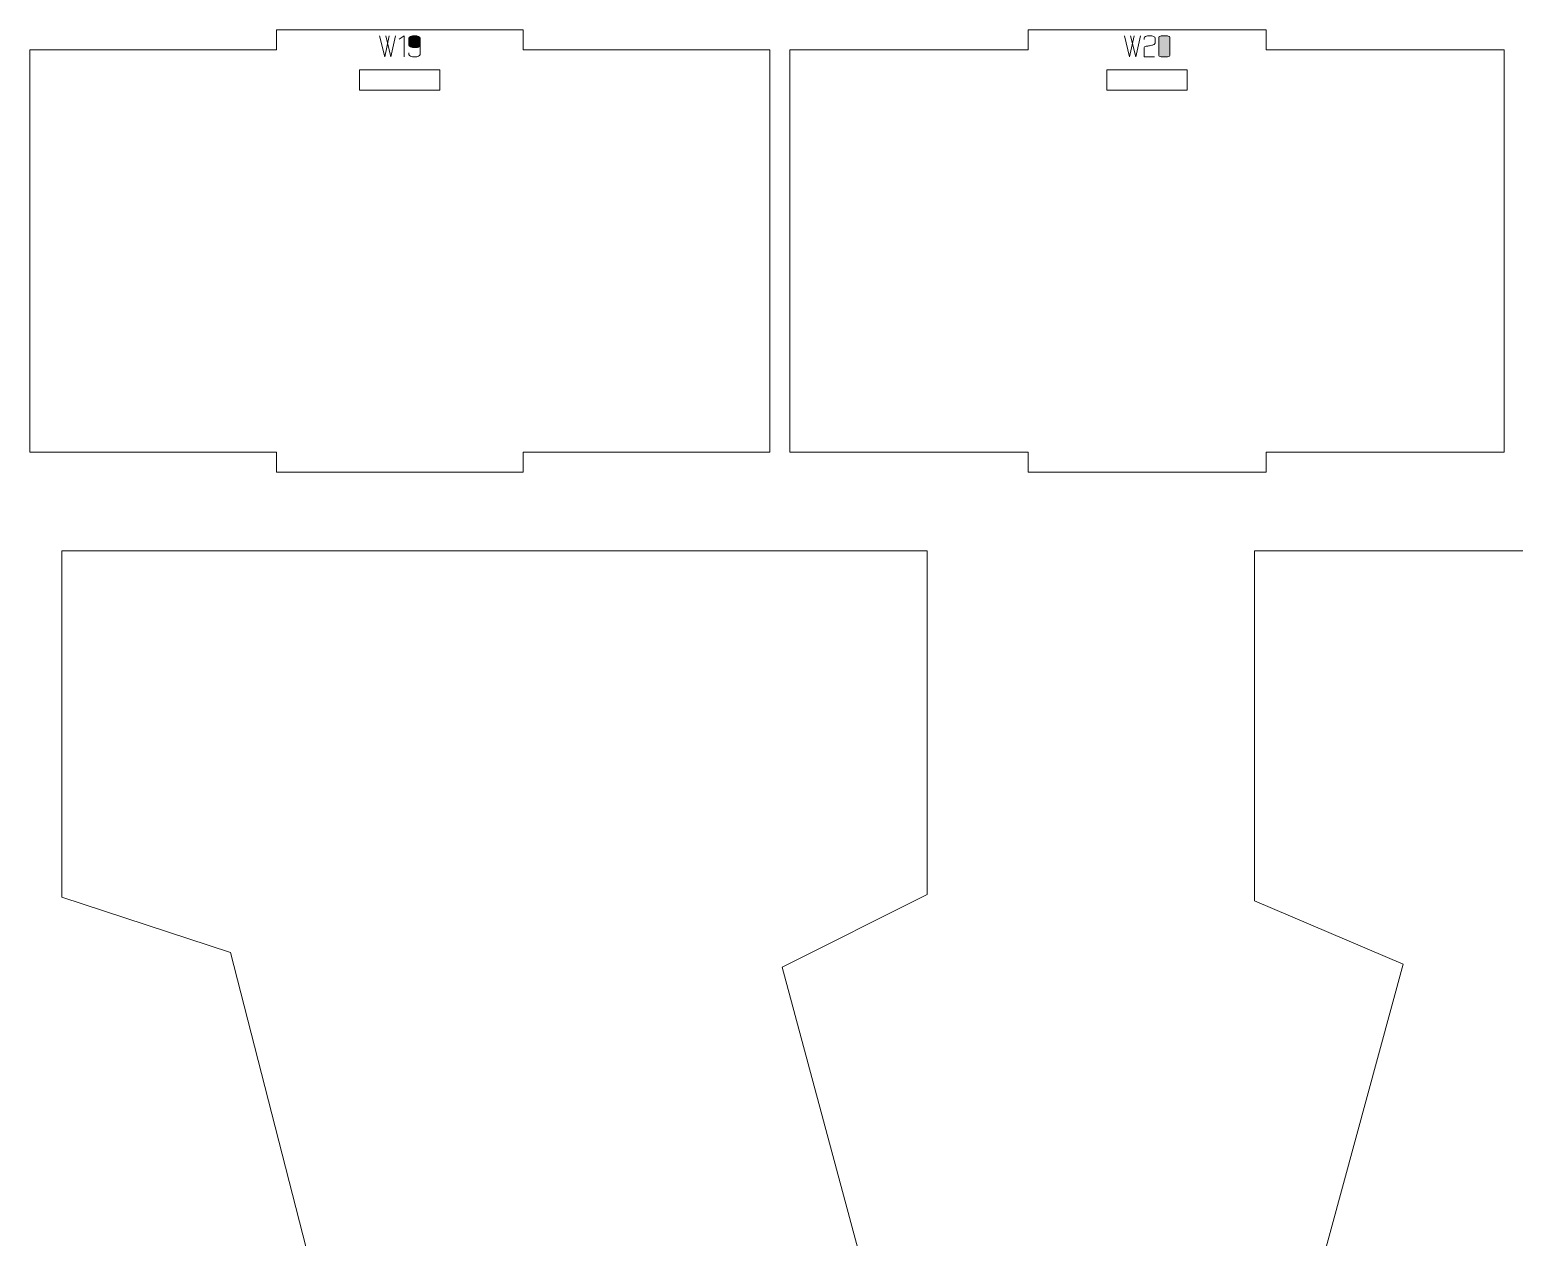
# Model space of a CAD drawing. Header units: centimetres. Extents: x -250 to 250, y -508 to 508.
# Drawn here: x 161.97 to 184.11, y -280.19 to -262.18 of the extents above; entities that cross this region are included whole.
import ezdxf

# ---------------------------------------------------------------- set-up
doc = ezdxf.new("R2010")
doc.units = ezdxf.units.CM
doc.header["$MEASUREMENT"] = 0
doc.layers.add('Capa 1', color=7, linetype='Continuous')

msp = doc.modelspace()

# ---------------------------------------------------------------- hatches: boundary and pattern name
at = {"layer": 'Capa 1', "true_color": 0x3e4095}
h = msp.add_hatch(color=175, dxfattribs=at)
edge = h.paths.add_edge_path()
edge.add_spline(control_points=[(167.18362, -262.27018), (167.18362, -262.27018), (167.26158, -262.58662), (167.26158, -262.58662), (167.26158, -262.58662), (167.32992, -262.27018), (167.32992, -262.27018), (167.32992, -262.27018), (167.32992, -262.27018), (167.32992, -262.27018), (167.32992, -262.27018), (167.26158, -262.58662), (167.26158, -262.58662), (167.26158, -262.58662), (167.18362, -262.27018), (167.18362, -262.27018)], knot_values=[0, 0, 0, 0, 0.2, 0.2, 0.2, 0.4, 0.4, 0.4, 0.6, 0.6, 0.6, 0.8, 0.8, 0.8, 1, 1, 1, 1], degree=3, periodic=1)
h = msp.add_hatch(color=175, dxfattribs=at)
edge = h.paths.add_edge_path()
edge.add_spline(control_points=[(167.27718, -262.27018), (167.27718, -262.27018), (167.35514, -262.58662), (167.35514, -262.58662), (167.35514, -262.58662), (167.42347, -262.27018), (167.42347, -262.27018), (167.42347, -262.27018), (167.42347, -262.27018), (167.42347, -262.27018), (167.42347, -262.27018), (167.35514, -262.58662), (167.35514, -262.58662), (167.35514, -262.58662), (167.27718, -262.27018), (167.27718, -262.27018)], knot_values=[0, 0, 0, 0, 0.2, 0.2, 0.2, 0.4, 0.4, 0.4, 0.6, 0.6, 0.6, 0.8, 0.8, 0.8, 1, 1, 1, 1], degree=3, periodic=1)
h = msp.add_hatch(color=175, dxfattribs=at)
edge = h.paths.add_edge_path()
edge.add_spline(control_points=[(167.55326, -262.26972), (167.55326, -262.26972), (167.47713, -262.32246), (167.47713, -262.32246), (167.47713, -262.32246), (167.55326, -262.26972), (167.55326, -262.26972), (167.55326, -262.26972), (167.55326, -262.58662), (167.55326, -262.58662), (167.55326, -262.58662), (167.55326, -262.26972), (167.55326, -262.26972)], knot_values=[0, 0, 0, 0, 0.25, 0.25, 0.25, 0.5, 0.5, 0.5, 0.75, 0.75, 0.75, 1, 1, 1, 1], degree=3, periodic=1)
h = msp.add_hatch(color=175, dxfattribs=at)
edge = h.paths.add_edge_path()
edge.add_spline(control_points=[(167.62389, -262.41281), (167.62389, -262.42259), (167.63176, -262.43092), (167.64751, -262.4378), (167.66325, -262.44468), (167.6829, -262.44812), (167.70644, -262.44812), (167.72968, -262.44873), (167.74924, -262.4459), (167.76514, -262.43964), (167.78104, -262.43337), (167.78899, -262.42442), (167.78899, -262.41281), (167.78899, -262.41281), (167.78899, -262.30549), (167.78899, -262.30549), (167.78899, -262.29571), (167.78112, -262.28738), (167.76537, -262.2805), (167.74963, -262.27362), (167.72998, -262.27018), (167.70644, -262.27018), (167.6829, -262.27018), (167.66325, -262.27362), (167.64751, -262.2805), (167.63176, -262.28738), (167.62389, -262.29571), (167.62389, -262.30549), (167.62389, -262.30549), (167.62389, -262.41281), (167.62389, -262.41281)], knot_values=[0, 0, 0, 0, 0.1, 0.1, 0.1, 0.2, 0.2, 0.2, 0.3, 0.3, 0.3, 0.4, 0.4, 0.4, 0.5, 0.5, 0.5, 0.6, 0.6, 0.6, 0.7, 0.7, 0.7, 0.8, 0.8, 0.8, 0.9, 0.9, 0.9, 1, 1, 1, 1], degree=3, periodic=1)
h = msp.add_hatch(color=175, dxfattribs=at)
edge = h.paths.add_edge_path()
edge.add_spline(control_points=[(167.70644, -262.58662), (167.6829, -262.58662), (167.66325, -262.58318), (167.64751, -262.5763), (167.63176, -262.56942), (167.62389, -262.56109), (167.62389, -262.55131), (167.62389, -262.55131), (167.62389, -262.52608), (167.62389, -262.52608), (167.62389, -262.52608), (167.62389, -262.55131), (167.62389, -262.55131), (167.62389, -262.56109), (167.63176, -262.56942), (167.64751, -262.5763), (167.66325, -262.58318), (167.6829, -262.58662), (167.70644, -262.58662), (167.72998, -262.58662), (167.74963, -262.58318), (167.76537, -262.5763), (167.78112, -262.56942), (167.78899, -262.56109), (167.78899, -262.55131), (167.78899, -262.55131), (167.78899, -262.41281), (167.78899, -262.41281), (167.78899, -262.42442), (167.78104, -262.43337), (167.76514, -262.43964), (167.74924, -262.4459), (167.72968, -262.44873), (167.70644, -262.44812), (167.6829, -262.44812), (167.66325, -262.44468), (167.64751, -262.4378), (167.63176, -262.43092), (167.62389, -262.42259), (167.62389, -262.41281), (167.62389, -262.41281), (167.62389, -262.30549), (167.62389, -262.30549), (167.62389, -262.29571), (167.63176, -262.28738), (167.64751, -262.2805), (167.66325, -262.27362), (167.6829, -262.27018), (167.70644, -262.27018), (167.72998, -262.27018), (167.74963, -262.27362), (167.76537, -262.2805), (167.78112, -262.28738), (167.78899, -262.29571), (167.78899, -262.30549), (167.78899, -262.30549), (167.78899, -262.41281), (167.78899, -262.41281), (167.78899, -262.41281), (167.78899, -262.55131), (167.78899, -262.55131), (167.78899, -262.56109), (167.78112, -262.56942), (167.76537, -262.5763), (167.74963, -262.58318), (167.72998, -262.58662), (167.70644, -262.58662)], knot_values=[0, 0, 0, 0, 0.04545455, 0.04545455, 0.04545455, 0.09090909, 0.09090909, 0.09090909, 0.13636364, 0.13636364, 0.13636364, 0.18181818, 0.18181818, 0.18181818, 0.22727273, 0.22727273, 0.22727273, 0.27272727, 0.27272727, 0.27272727, 0.31818182, 0.31818182, 0.31818182, 0.36363636, 0.36363636, 0.36363636, 0.40909091, 0.40909091, 0.40909091, 0.45454545, 0.45454545, 0.45454545, 0.5, 0.5, 0.5, 0.54545455, 0.54545455, 0.54545455, 0.59090909, 0.59090909, 0.59090909, 0.63636364, 0.63636364, 0.63636364, 0.68181818, 0.68181818, 0.68181818, 0.72727273, 0.72727273, 0.72727273, 0.77272727, 0.77272727, 0.77272727, 0.81818182, 0.81818182, 0.81818182, 0.86363636, 0.86363636, 0.86363636, 0.90909091, 0.90909091, 0.90909091, 0.95454545, 0.95454545, 0.95454545, 1, 1, 1, 1], degree=3, periodic=1)
h = msp.add_hatch(color=175, dxfattribs=at)
edge = h.paths.add_edge_path()
edge.add_spline(control_points=[(178.29523, -262.27018), (178.29523, -262.27018), (178.37319, -262.58662), (178.37319, -262.58662), (178.37319, -262.58662), (178.44153, -262.27018), (178.44153, -262.27018), (178.44153, -262.27018), (178.44153, -262.27018), (178.44153, -262.27018), (178.44153, -262.27018), (178.37319, -262.58662), (178.37319, -262.58662), (178.37319, -262.58662), (178.29523, -262.27018), (178.29523, -262.27018)], knot_values=[0, 0, 0, 0, 0.2, 0.2, 0.2, 0.4, 0.4, 0.4, 0.6, 0.6, 0.6, 0.8, 0.8, 0.8, 1, 1, 1, 1], degree=3, periodic=1)
h = msp.add_hatch(color=175, dxfattribs=at)
edge = h.paths.add_edge_path()
edge.add_spline(control_points=[(178.38879, -262.27018), (178.38879, -262.27018), (178.46675, -262.58662), (178.46675, -262.58662), (178.46675, -262.58662), (178.53508, -262.27018), (178.53508, -262.27018), (178.53508, -262.27018), (178.53508, -262.27018), (178.53508, -262.27018), (178.53508, -262.27018), (178.46675, -262.58662), (178.46675, -262.58662), (178.46675, -262.58662), (178.38879, -262.27018), (178.38879, -262.27018)], knot_values=[0, 0, 0, 0, 0.2, 0.2, 0.2, 0.4, 0.4, 0.4, 0.6, 0.6, 0.6, 0.8, 0.8, 0.8, 1, 1, 1, 1], degree=3, periodic=1)
h = msp.add_hatch(color=175, dxfattribs=at)
edge = h.paths.add_edge_path()
edge.add_spline(control_points=[(178.58828, -262.58662), (178.58828, -262.58662), (178.58828, -262.45408), (178.58828, -262.45408), (178.5892, -262.44216), (178.60005, -262.43299), (178.62084, -262.42657), (178.6294, -262.42595), (178.63758, -262.42496), (178.64538, -262.42358), (178.65317, -262.42221), (178.66105, -262.42076), (178.669, -262.41923), (178.68367, -262.41678), (178.69491, -262.41479), (178.7027, -262.41327), (178.7105, -262.41174), (178.71807, -262.40975), (178.72541, -262.4073), (178.74436, -262.40027), (178.75384, -262.39125), (178.75384, -262.38025), (178.75384, -262.38025), (178.75384, -262.30549), (178.75384, -262.30549), (178.75384, -262.29571), (178.74597, -262.28738), (178.73022, -262.2805), (178.71448, -262.27362), (178.69483, -262.27018), (178.67129, -262.27018), (178.64775, -262.27018), (178.6281, -262.27362), (178.61236, -262.2805), (178.59661, -262.28738), (178.58874, -262.29571), (178.58874, -262.30549), (178.58874, -262.30549), (178.58874, -262.32796), (178.58874, -262.32796), (178.58874, -262.32796), (178.58874, -262.30549), (178.58874, -262.30549), (178.58874, -262.29571), (178.59661, -262.28738), (178.61236, -262.2805), (178.6281, -262.27362), (178.64775, -262.27018), (178.67129, -262.27018), (178.69483, -262.27018), (178.71448, -262.27362), (178.73022, -262.2805), (178.74597, -262.28738), (178.75384, -262.29571), (178.75384, -262.30549), (178.75384, -262.30549), (178.75384, -262.38025), (178.75384, -262.38025), (178.75384, -262.39125), (178.74436, -262.40027), (178.72541, -262.4073), (178.71807, -262.40975), (178.7105, -262.41174), (178.7027, -262.41327), (178.69491, -262.41479), (178.68367, -262.41678), (178.669, -262.41923), (178.66105, -262.42076), (178.65317, -262.42221), (178.64538, -262.42358), (178.63758, -262.42496), (178.6294, -262.42595), (178.62084, -262.42657), (178.60005, -262.43299), (178.5892, -262.44216), (178.58828, -262.45408), (178.58828, -262.45408), (178.58828, -262.58662), (178.58828, -262.58662), (178.58828, -262.58662), (178.74513, -262.58662), (178.74513, -262.58662), (178.74513, -262.58662), (178.58828, -262.58662), (178.58828, -262.58662)], knot_values=[0, 0, 0, 0, 0.03571429, 0.03571429, 0.03571429, 0.07142857, 0.07142857, 0.07142857, 0.10714286, 0.10714286, 0.10714286, 0.14285714, 0.14285714, 0.14285714, 0.17857143, 0.17857143, 0.17857143, 0.21428571, 0.21428571, 0.21428571, 0.25, 0.25, 0.25, 0.28571429, 0.28571429, 0.28571429, 0.32142857, 0.32142857, 0.32142857, 0.35714286, 0.35714286, 0.35714286, 0.39285714, 0.39285714, 0.39285714, 0.42857143, 0.42857143, 0.42857143, 0.46428571, 0.46428571, 0.46428571, 0.5, 0.5, 0.5, 0.53571429, 0.53571429, 0.53571429, 0.57142857, 0.57142857, 0.57142857, 0.60714286, 0.60714286, 0.60714286, 0.64285714, 0.64285714, 0.64285714, 0.67857143, 0.67857143, 0.67857143, 0.71428571, 0.71428571, 0.71428571, 0.75, 0.75, 0.75, 0.78571429, 0.78571429, 0.78571429, 0.82142857, 0.82142857, 0.82142857, 0.85714286, 0.85714286, 0.85714286, 0.89285714, 0.89285714, 0.89285714, 0.92857143, 0.92857143, 0.92857143, 0.96428571, 0.96428571, 0.96428571, 1, 1, 1, 1], degree=3, periodic=1)
h = msp.add_hatch(color=175, dxfattribs=at)
edge = h.paths.add_edge_path()
edge.add_spline(control_points=[(178.80887, -262.56277), (178.80887, -262.57256), (178.81674, -262.57898), (178.83249, -262.58203), (178.84823, -262.58509), (178.86788, -262.58662), (178.89142, -262.58662), (178.91496, -262.58662), (178.93461, -262.58509), (178.95035, -262.58203), (178.9661, -262.57898), (178.97397, -262.57256), (178.97397, -262.56277), (178.97397, -262.56277), (178.97397, -262.29449), (178.97397, -262.29449), (178.97397, -262.2847), (178.9661, -262.2782), (178.95035, -262.27499), (178.93461, -262.27178), (178.91496, -262.27018), (178.89142, -262.27018), (178.86788, -262.27018), (178.84823, -262.27178), (178.83249, -262.27499), (178.81674, -262.2782), (178.80887, -262.2847), (178.80887, -262.29449), (178.80887, -262.29449), (178.80887, -262.56277), (178.80887, -262.56277)], knot_values=[0, 0, 0, 0, 0.1, 0.1, 0.1, 0.2, 0.2, 0.2, 0.3, 0.3, 0.3, 0.4, 0.4, 0.4, 0.5, 0.5, 0.5, 0.6, 0.6, 0.6, 0.7, 0.7, 0.7, 0.8, 0.8, 0.8, 0.9, 0.9, 0.9, 1, 1, 1, 1], degree=3, periodic=1)
h = msp.add_hatch(color=175, dxfattribs=at)
edge = h.paths.add_edge_path()
edge.add_spline(control_points=[(178.97397, -262.56277), (178.97397, -262.57256), (178.9661, -262.57898), (178.95035, -262.58203), (178.93461, -262.58509), (178.91496, -262.58662), (178.89142, -262.58662), (178.86788, -262.58662), (178.84823, -262.58509), (178.83249, -262.58203), (178.81674, -262.57898), (178.80887, -262.57256), (178.80887, -262.56277), (178.80887, -262.56277), (178.80887, -262.29449), (178.80887, -262.29449), (178.80887, -262.2847), (178.81674, -262.2782), (178.83249, -262.27499), (178.84823, -262.27178), (178.86788, -262.27018), (178.89142, -262.27018), (178.91496, -262.27018), (178.93461, -262.27178), (178.95035, -262.27499), (178.9661, -262.2782), (178.97397, -262.2847), (178.97397, -262.29449), (178.97397, -262.29449), (178.97397, -262.56277), (178.97397, -262.56277)], knot_values=[0, 0, 0, 0, 0.1, 0.1, 0.1, 0.2, 0.2, 0.2, 0.3, 0.3, 0.3, 0.4, 0.4, 0.4, 0.5, 0.5, 0.5, 0.6, 0.6, 0.6, 0.7, 0.7, 0.7, 0.8, 0.8, 0.8, 0.9, 0.9, 0.9, 1, 1, 1, 1], degree=3, periodic=1)

# ---------------------------------------------------------------- linework, layer by layer
at = {"layer": 'Capa 1', "color": 240, "lineweight": 20}
for points, knots in [([(161.9657, -262.48022), (161.9657, -262.48022), (161.9657, -268.48022), (161.9657, -268.48022), (161.9657, -268.48022), (165.6461, -268.48022), (165.6461, -268.48022), (165.6461, -268.48022), (165.6461, -268.78022), (165.6461, -268.78022), (165.6461, -268.78022), (169.3265, -268.78022), (169.3265, -268.78022), (169.3265, -268.78022), (169.3265, -268.48022), (169.3265, -268.48022), (169.3265, -268.48022), (173.0069, -268.48022), (173.0069, -268.48022), (173.0069, -268.48022), (173.0069, -262.48022), (173.0069, -262.48022), (173.0069, -262.48022), (169.3265, -262.48022), (169.3265, -262.48022), (169.3265, -262.48022), (169.3265, -262.18022), (169.3265, -262.18022), (169.3265, -262.18022), (165.6461, -262.18022), (165.6461, -262.18022), (165.6461, -262.18022), (165.6461, -262.48022), (165.6461, -262.48022), (165.6461, -262.48022), (161.9657, -262.48022), (161.9657, -262.48022)], [0, 0, 0, 0, 0.08333333, 0.08333333, 0.08333333, 0.16666667, 0.16666667, 0.16666667, 0.25, 0.25, 0.25, 0.33333333, 0.33333333, 0.33333333, 0.41666667, 0.41666667, 0.41666667, 0.5, 0.5, 0.5, 0.58333333, 0.58333333, 0.58333333, 0.66666667, 0.66666667, 0.66666667, 0.75, 0.75, 0.75, 0.83333333, 0.83333333, 0.83333333, 0.91666667, 0.91666667, 0.91666667, 1, 1, 1, 1]), ([(173.3069, -262.48022), (173.3069, -262.48022), (173.3069, -268.48022), (173.3069, -268.48022), (173.3069, -268.48022), (176.8587, -268.48022), (176.8587, -268.48022), (176.8587, -268.48022), (176.8587, -268.78022), (176.8587, -268.78022), (176.8587, -268.78022), (180.41051, -268.78022), (180.41051, -268.78022), (180.41051, -268.78022), (180.41051, -268.48022), (180.41051, -268.48022), (180.41051, -268.48022), (183.96231, -268.48022), (183.96231, -268.48022), (183.96231, -268.48022), (183.96231, -262.48022), (183.96231, -262.48022), (183.96231, -262.48022), (180.41051, -262.48022), (180.41051, -262.48022), (180.41051, -262.48022), (180.41051, -262.18022), (180.41051, -262.18022), (180.41051, -262.18022), (176.8587, -262.18022), (176.8587, -262.18022), (176.8587, -262.18022), (176.8587, -262.48022), (176.8587, -262.48022), (176.8587, -262.48022), (173.3069, -262.48022), (173.3069, -262.48022)], [0, 0, 0, 0, 0.08333333, 0.08333333, 0.08333333, 0.16666667, 0.16666667, 0.16666667, 0.25, 0.25, 0.25, 0.33333333, 0.33333333, 0.33333333, 0.41666667, 0.41666667, 0.41666667, 0.5, 0.5, 0.5, 0.58333333, 0.58333333, 0.58333333, 0.66666667, 0.66666667, 0.66666667, 0.75, 0.75, 0.75, 0.83333333, 0.83333333, 0.83333333, 0.91666667, 0.91666667, 0.91666667, 1, 1, 1, 1]), ([(166.8863, -263.08), (166.8863, -263.08), (168.0863, -263.08), (168.0863, -263.08), (168.0863, -263.08), (168.0863, -262.78), (168.0863, -262.78), (168.0863, -262.78), (166.8863, -262.78), (166.8863, -262.78), (166.8863, -262.78), (166.8863, -263.08), (166.8863, -263.08)], [0, 0, 0, 0, 0.25, 0.25, 0.25, 0.5, 0.5, 0.5, 0.75, 0.75, 0.75, 1, 1, 1, 1]), ([(178.0346, -263.08), (178.0346, -263.08), (179.2346, -263.08), (179.2346, -263.08), (179.2346, -263.08), (179.2346, -262.78), (179.2346, -262.78), (179.2346, -262.78), (178.0346, -262.78), (178.0346, -262.78), (178.0346, -262.78), (178.0346, -263.08), (178.0346, -263.08)], [0, 0, 0, 0, 0.25, 0.25, 0.25, 0.5, 0.5, 0.5, 0.75, 0.75, 0.75, 1, 1, 1, 1])]:
    msp.add_open_spline(points, degree=3, knots=knots, dxfattribs=at)
at = {"layer": 'Capa 1', "color": 114, "lineweight": 9}
for points, knots in [([(167.18362, -262.27018), (167.18362, -262.27018), (167.26158, -262.58662), (167.26158, -262.58662), (167.26158, -262.58662), (167.32992, -262.27018), (167.32992, -262.27018), (167.32992, -262.27018), (167.32992, -262.27018), (167.32992, -262.27018), (167.32992, -262.27018), (167.26158, -262.58662), (167.26158, -262.58662), (167.26158, -262.58662), (167.18362, -262.27018), (167.18362, -262.27018)], [0, 0, 0, 0, 0.2, 0.2, 0.2, 0.4, 0.4, 0.4, 0.6, 0.6, 0.6, 0.8, 0.8, 0.8, 1, 1, 1, 1]), ([(167.27718, -262.27018), (167.27718, -262.27018), (167.35514, -262.58662), (167.35514, -262.58662), (167.35514, -262.58662), (167.42347, -262.27018), (167.42347, -262.27018), (167.42347, -262.27018), (167.42347, -262.27018), (167.42347, -262.27018), (167.42347, -262.27018), (167.35514, -262.58662), (167.35514, -262.58662), (167.35514, -262.58662), (167.27718, -262.27018), (167.27718, -262.27018)], [0, 0, 0, 0, 0.2, 0.2, 0.2, 0.4, 0.4, 0.4, 0.6, 0.6, 0.6, 0.8, 0.8, 0.8, 1, 1, 1, 1]), ([(167.55326, -262.26972), (167.55326, -262.26972), (167.47713, -262.32246), (167.47713, -262.32246), (167.47713, -262.32246), (167.55326, -262.26972), (167.55326, -262.26972), (167.55326, -262.26972), (167.55326, -262.58662), (167.55326, -262.58662), (167.55326, -262.58662), (167.55326, -262.26972), (167.55326, -262.26972)], [0, 0, 0, 0, 0.25, 0.25, 0.25, 0.5, 0.5, 0.5, 0.75, 0.75, 0.75, 1, 1, 1, 1]), ([(167.62389, -262.41281), (167.62389, -262.42259), (167.63176, -262.43092), (167.64751, -262.4378), (167.66325, -262.44468), (167.6829, -262.44812), (167.70644, -262.44812), (167.72968, -262.44873), (167.74924, -262.4459), (167.76514, -262.43964), (167.78104, -262.43337), (167.78899, -262.42442), (167.78899, -262.41281), (167.78899, -262.41281), (167.78899, -262.30549), (167.78899, -262.30549), (167.78899, -262.29571), (167.78112, -262.28738), (167.76537, -262.2805), (167.74963, -262.27362), (167.72998, -262.27018), (167.70644, -262.27018), (167.6829, -262.27018), (167.66325, -262.27362), (167.64751, -262.2805), (167.63176, -262.28738), (167.62389, -262.29571), (167.62389, -262.30549), (167.62389, -262.30549), (167.62389, -262.41281), (167.62389, -262.41281)], [0, 0, 0, 0, 0.1, 0.1, 0.1, 0.2, 0.2, 0.2, 0.3, 0.3, 0.3, 0.4, 0.4, 0.4, 0.5, 0.5, 0.5, 0.6, 0.6, 0.6, 0.7, 0.7, 0.7, 0.8, 0.8, 0.8, 0.9, 0.9, 0.9, 1, 1, 1, 1]), ([(167.70644, -262.58662), (167.6829, -262.58662), (167.66325, -262.58318), (167.64751, -262.5763), (167.63176, -262.56942), (167.62389, -262.56109), (167.62389, -262.55131), (167.62389, -262.55131), (167.62389, -262.52608), (167.62389, -262.52608), (167.62389, -262.52608), (167.62389, -262.55131), (167.62389, -262.55131), (167.62389, -262.56109), (167.63176, -262.56942), (167.64751, -262.5763), (167.66325, -262.58318), (167.6829, -262.58662), (167.70644, -262.58662), (167.72998, -262.58662), (167.74963, -262.58318), (167.76537, -262.5763), (167.78112, -262.56942), (167.78899, -262.56109), (167.78899, -262.55131), (167.78899, -262.55131), (167.78899, -262.41281), (167.78899, -262.41281), (167.78899, -262.42442), (167.78104, -262.43337), (167.76514, -262.43964), (167.74924, -262.4459), (167.72968, -262.44873), (167.70644, -262.44812), (167.6829, -262.44812), (167.66325, -262.44468), (167.64751, -262.4378), (167.63176, -262.43092), (167.62389, -262.42259), (167.62389, -262.41281), (167.62389, -262.41281), (167.62389, -262.30549), (167.62389, -262.30549), (167.62389, -262.29571), (167.63176, -262.28738), (167.64751, -262.2805), (167.66325, -262.27362), (167.6829, -262.27018), (167.70644, -262.27018), (167.72998, -262.27018), (167.74963, -262.27362), (167.76537, -262.2805), (167.78112, -262.28738), (167.78899, -262.29571), (167.78899, -262.30549), (167.78899, -262.30549), (167.78899, -262.41281), (167.78899, -262.41281), (167.78899, -262.41281), (167.78899, -262.55131), (167.78899, -262.55131), (167.78899, -262.56109), (167.78112, -262.56942), (167.76537, -262.5763), (167.74963, -262.58318), (167.72998, -262.58662), (167.70644, -262.58662)], [0, 0, 0, 0, 0.04545455, 0.04545455, 0.04545455, 0.09090909, 0.09090909, 0.09090909, 0.13636364, 0.13636364, 0.13636364, 0.18181818, 0.18181818, 0.18181818, 0.22727273, 0.22727273, 0.22727273, 0.27272727, 0.27272727, 0.27272727, 0.31818182, 0.31818182, 0.31818182, 0.36363636, 0.36363636, 0.36363636, 0.40909091, 0.40909091, 0.40909091, 0.45454545, 0.45454545, 0.45454545, 0.5, 0.5, 0.5, 0.54545455, 0.54545455, 0.54545455, 0.59090909, 0.59090909, 0.59090909, 0.63636364, 0.63636364, 0.63636364, 0.68181818, 0.68181818, 0.68181818, 0.72727273, 0.72727273, 0.72727273, 0.77272727, 0.77272727, 0.77272727, 0.81818182, 0.81818182, 0.81818182, 0.86363636, 0.86363636, 0.86363636, 0.90909091, 0.90909091, 0.90909091, 0.95454545, 0.95454545, 0.95454545, 1, 1, 1, 1]), ([(178.29523, -262.27018), (178.29523, -262.27018), (178.37319, -262.58662), (178.37319, -262.58662), (178.37319, -262.58662), (178.44153, -262.27018), (178.44153, -262.27018), (178.44153, -262.27018), (178.44153, -262.27018), (178.44153, -262.27018), (178.44153, -262.27018), (178.37319, -262.58662), (178.37319, -262.58662), (178.37319, -262.58662), (178.29523, -262.27018), (178.29523, -262.27018)], [0, 0, 0, 0, 0.2, 0.2, 0.2, 0.4, 0.4, 0.4, 0.6, 0.6, 0.6, 0.8, 0.8, 0.8, 1, 1, 1, 1]), ([(178.38879, -262.27018), (178.38879, -262.27018), (178.46675, -262.58662), (178.46675, -262.58662), (178.46675, -262.58662), (178.53508, -262.27018), (178.53508, -262.27018), (178.53508, -262.27018), (178.53508, -262.27018), (178.53508, -262.27018), (178.53508, -262.27018), (178.46675, -262.58662), (178.46675, -262.58662), (178.46675, -262.58662), (178.38879, -262.27018), (178.38879, -262.27018)], [0, 0, 0, 0, 0.2, 0.2, 0.2, 0.4, 0.4, 0.4, 0.6, 0.6, 0.6, 0.8, 0.8, 0.8, 1, 1, 1, 1]), ([(178.58828, -262.58662), (178.58828, -262.58662), (178.58828, -262.45408), (178.58828, -262.45408), (178.5892, -262.44216), (178.60005, -262.43299), (178.62084, -262.42657), (178.6294, -262.42595), (178.63758, -262.42496), (178.64538, -262.42358), (178.65317, -262.42221), (178.66105, -262.42076), (178.669, -262.41923), (178.68367, -262.41678), (178.69491, -262.41479), (178.7027, -262.41327), (178.7105, -262.41174), (178.71807, -262.40975), (178.72541, -262.4073), (178.74436, -262.40027), (178.75384, -262.39125), (178.75384, -262.38025), (178.75384, -262.38025), (178.75384, -262.30549), (178.75384, -262.30549), (178.75384, -262.29571), (178.74597, -262.28738), (178.73022, -262.2805), (178.71448, -262.27362), (178.69483, -262.27018), (178.67129, -262.27018), (178.64775, -262.27018), (178.6281, -262.27362), (178.61236, -262.2805), (178.59661, -262.28738), (178.58874, -262.29571), (178.58874, -262.30549), (178.58874, -262.30549), (178.58874, -262.32796), (178.58874, -262.32796), (178.58874, -262.32796), (178.58874, -262.30549), (178.58874, -262.30549), (178.58874, -262.29571), (178.59661, -262.28738), (178.61236, -262.2805), (178.6281, -262.27362), (178.64775, -262.27018), (178.67129, -262.27018), (178.69483, -262.27018), (178.71448, -262.27362), (178.73022, -262.2805), (178.74597, -262.28738), (178.75384, -262.29571), (178.75384, -262.30549), (178.75384, -262.30549), (178.75384, -262.38025), (178.75384, -262.38025), (178.75384, -262.39125), (178.74436, -262.40027), (178.72541, -262.4073), (178.71807, -262.40975), (178.7105, -262.41174), (178.7027, -262.41327), (178.69491, -262.41479), (178.68367, -262.41678), (178.669, -262.41923), (178.66105, -262.42076), (178.65317, -262.42221), (178.64538, -262.42358), (178.63758, -262.42496), (178.6294, -262.42595), (178.62084, -262.42657), (178.60005, -262.43299), (178.5892, -262.44216), (178.58828, -262.45408), (178.58828, -262.45408), (178.58828, -262.58662), (178.58828, -262.58662), (178.58828, -262.58662), (178.74513, -262.58662), (178.74513, -262.58662), (178.74513, -262.58662), (178.58828, -262.58662), (178.58828, -262.58662)], [0, 0, 0, 0, 0.03571429, 0.03571429, 0.03571429, 0.07142857, 0.07142857, 0.07142857, 0.10714286, 0.10714286, 0.10714286, 0.14285714, 0.14285714, 0.14285714, 0.17857143, 0.17857143, 0.17857143, 0.21428571, 0.21428571, 0.21428571, 0.25, 0.25, 0.25, 0.28571429, 0.28571429, 0.28571429, 0.32142857, 0.32142857, 0.32142857, 0.35714286, 0.35714286, 0.35714286, 0.39285714, 0.39285714, 0.39285714, 0.42857143, 0.42857143, 0.42857143, 0.46428571, 0.46428571, 0.46428571, 0.5, 0.5, 0.5, 0.53571429, 0.53571429, 0.53571429, 0.57142857, 0.57142857, 0.57142857, 0.60714286, 0.60714286, 0.60714286, 0.64285714, 0.64285714, 0.64285714, 0.67857143, 0.67857143, 0.67857143, 0.71428571, 0.71428571, 0.71428571, 0.75, 0.75, 0.75, 0.78571429, 0.78571429, 0.78571429, 0.82142857, 0.82142857, 0.82142857, 0.85714286, 0.85714286, 0.85714286, 0.89285714, 0.89285714, 0.89285714, 0.92857143, 0.92857143, 0.92857143, 0.96428571, 0.96428571, 0.96428571, 1, 1, 1, 1]), ([(178.80887, -262.56277), (178.80887, -262.57256), (178.81674, -262.57898), (178.83249, -262.58203), (178.84823, -262.58509), (178.86788, -262.58662), (178.89142, -262.58662), (178.91496, -262.58662), (178.93461, -262.58509), (178.95035, -262.58203), (178.9661, -262.57898), (178.97397, -262.57256), (178.97397, -262.56277), (178.97397, -262.56277), (178.97397, -262.29449), (178.97397, -262.29449), (178.97397, -262.2847), (178.9661, -262.2782), (178.95035, -262.27499), (178.93461, -262.27178), (178.91496, -262.27018), (178.89142, -262.27018), (178.86788, -262.27018), (178.84823, -262.27178), (178.83249, -262.27499), (178.81674, -262.2782), (178.80887, -262.2847), (178.80887, -262.29449), (178.80887, -262.29449), (178.80887, -262.56277), (178.80887, -262.56277)], [0, 0, 0, 0, 0.1, 0.1, 0.1, 0.2, 0.2, 0.2, 0.3, 0.3, 0.3, 0.4, 0.4, 0.4, 0.5, 0.5, 0.5, 0.6, 0.6, 0.6, 0.7, 0.7, 0.7, 0.8, 0.8, 0.8, 0.9, 0.9, 0.9, 1, 1, 1, 1]), ([(178.97397, -262.56277), (178.97397, -262.57256), (178.9661, -262.57898), (178.95035, -262.58203), (178.93461, -262.58509), (178.91496, -262.58662), (178.89142, -262.58662), (178.86788, -262.58662), (178.84823, -262.58509), (178.83249, -262.58203), (178.81674, -262.57898), (178.80887, -262.57256), (178.80887, -262.56277), (178.80887, -262.56277), (178.80887, -262.29449), (178.80887, -262.29449), (178.80887, -262.2847), (178.81674, -262.2782), (178.83249, -262.27499), (178.84823, -262.27178), (178.86788, -262.27018), (178.89142, -262.27018), (178.91496, -262.27018), (178.93461, -262.27178), (178.95035, -262.27499), (178.9661, -262.2782), (178.97397, -262.2847), (178.97397, -262.29449), (178.97397, -262.29449), (178.97397, -262.56277), (178.97397, -262.56277)], [0, 0, 0, 0, 0.1, 0.1, 0.1, 0.2, 0.2, 0.2, 0.3, 0.3, 0.3, 0.4, 0.4, 0.4, 0.5, 0.5, 0.5, 0.6, 0.6, 0.6, 0.7, 0.7, 0.7, 0.8, 0.8, 0.8, 0.9, 0.9, 0.9, 1, 1, 1, 1]), ([(206.55384, -275.93808), (206.55384, -275.93808), (200.4568, -298.20738), (200.4568, -298.20738), (200.4568, -298.20738), (190.14996, -298.20738), (190.14996, -298.20738), (190.14996, -298.20738), (187.40287, -287.9603), (187.40287, -287.9603), (187.40287, -287.9603), (184.59196, -287.9603), (184.59196, -287.9603), (184.59196, -287.9603), (181.67045, -298.20738), (181.67045, -298.20738), (181.67045, -298.20738), (170.66638, -298.20738), (170.66638, -298.20738), (170.66638, -298.20738), (164.95994, -275.94355), (164.95994, -275.94355), (164.95994, -275.94355), (162.4462, -275.11937), (162.4462, -275.11937), (162.4462, -275.11937), (162.4462, -269.95301), (162.4462, -269.95301), (162.4462, -269.95301), (175.35175, -269.95301), (175.35175, -269.95301), (175.35175, -269.95301), (175.35175, -275.08149), (175.35175, -275.08149), (175.35175, -275.08149), (173.19078, -276.16197), (173.19078, -276.16197), (173.19078, -276.16197), (177.7892, -293.26585), (177.7892, -293.26585), (177.7892, -293.26585), (182.45548, -276.11868), (182.45548, -276.11868), (182.45548, -276.11868), (180.23686, -275.1746), (180.23686, -275.1746), (180.23686, -275.1746), (180.23686, -269.95301), (180.23686, -269.95301), (180.23686, -269.95301), (194.23253, -269.95301), (194.23253, -269.95301), (194.23253, -269.95301), (194.23253, -275.16527), (194.23253, -275.16527), (194.23253, -275.16527), (191.91576, -276.11089), (191.91576, -276.11089), (191.91576, -276.11089), (194.31504, -284.56054), (194.31504, -284.56054), (194.31504, -284.56054), (198.96788, -284.56054), (198.96788, -284.56054), (198.96788, -284.56054), (201.09806, -276.1437), (201.09806, -276.1437), (201.09806, -276.1437), (199.11764, -275.20064), (199.11764, -275.20064), (199.11764, -275.20064), (199.11764, -269.95301), (199.11764, -269.95301), (199.11764, -269.95301), (209.10169, -269.95301), (209.10169, -269.95301), (209.10169, -269.95301), (209.10169, -275.11618), (209.10169, -275.11618), (209.10169, -275.11618), (206.55384, -275.93808), (206.55384, -275.93808)], [0, 0, 0, 0, 0.03703704, 0.03703704, 0.03703704, 0.07407407, 0.07407407, 0.07407407, 0.11111111, 0.11111111, 0.11111111, 0.14814815, 0.14814815, 0.14814815, 0.18518519, 0.18518519, 0.18518519, 0.22222222, 0.22222222, 0.22222222, 0.25925926, 0.25925926, 0.25925926, 0.2962963, 0.2962963, 0.2962963, 0.33333333, 0.33333333, 0.33333333, 0.37037037, 0.37037037, 0.37037037, 0.40740741, 0.40740741, 0.40740741, 0.44444444, 0.44444444, 0.44444444, 0.48148148, 0.48148148, 0.48148148, 0.51851852, 0.51851852, 0.51851852, 0.55555556, 0.55555556, 0.55555556, 0.59259259, 0.59259259, 0.59259259, 0.62962963, 0.62962963, 0.62962963, 0.66666667, 0.66666667, 0.66666667, 0.7037037, 0.7037037, 0.7037037, 0.74074074, 0.74074074, 0.74074074, 0.77777778, 0.77777778, 0.77777778, 0.81481481, 0.81481481, 0.81481481, 0.85185185, 0.85185185, 0.85185185, 0.88888889, 0.88888889, 0.88888889, 0.92592593, 0.92592593, 0.92592593, 0.96296296, 0.96296296, 0.96296296, 1, 1, 1, 1])]:
    msp.add_open_spline(points, degree=3, knots=knots, dxfattribs=at)

doc.saveas('drawing.dxf')
